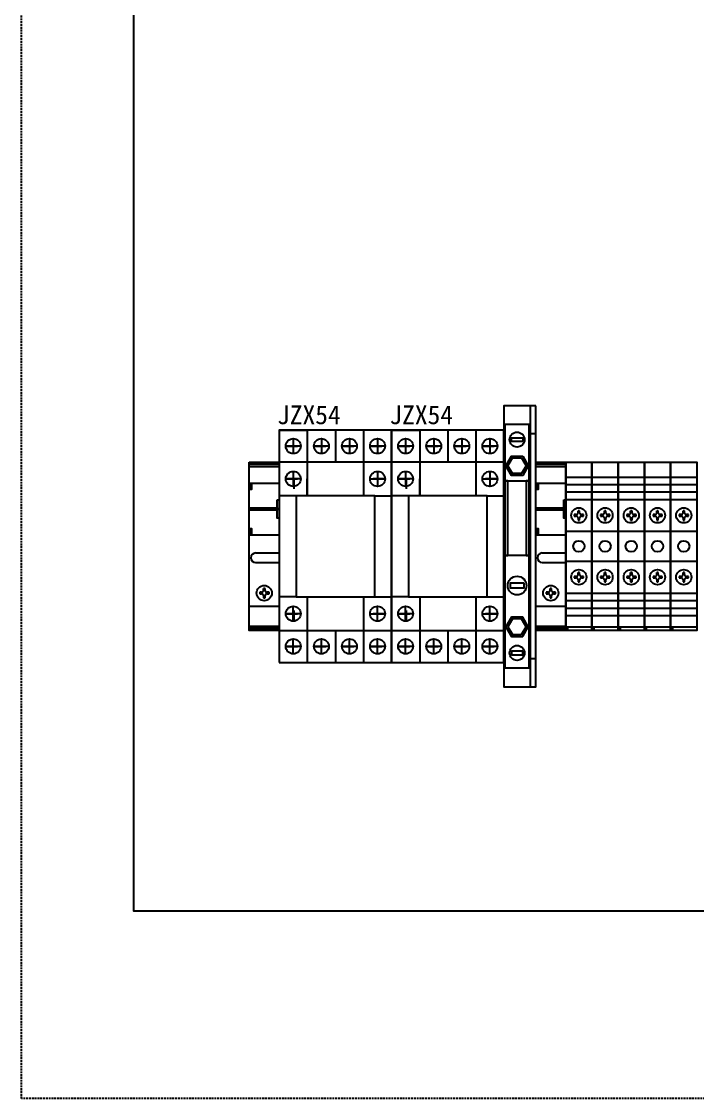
# Model space of a CAD drawing. Extents: x 379744 to 380144, y 357412 to 358012.
# Drawn here: x 379743.9 to 379924.4, y 357412.4 to 357700 of the extents above; entities that cross this region are included whole.
import ezdxf

# ---------------------------------------------------------------- set-up
doc = ezdxf.new("R2010")
doc.units = 0
doc.header["$MEASUREMENT"] = 0
for name, pattern in [('ACAD_ISO02W100', [15, 12, -3]), ('DASHED', [0.75, 0.5, -0.25]), ('HIDDEN2', [4.7625, 3.175, -1.5875])]:
    doc.linetypes.add(name, pattern=pattern)
for name, color, linetype in [('DRAW', 123, 'Continuous'), ('Layer1', 7, 'Continuous'), ('布置图', 30, 'Continuous'), ('文字', 3, 'Continuous'), ('柜体', 130, 'Continuous')]:
    doc.layers.add(name, color=color, linetype=linetype)

# ---------------------------------------------------------------- blocks, each defined once
blk = doc.blocks.new('952993967109435a0-8e13-4ef1-806c-1ce6bef9195f')
for points in [[(4.73, 137.5), (4.73, 138.1), (2.98, 138.1), (2.98, 137.5)], [(9.59, 130.65), (10.25, 130.65), (10.25, 138.1), (9.59, 138.1)], [(15.12, 138.1), (15.12, 137.5), (16.87, 137.5), (16.87, 138.1)], [(7.47, 130.65), (7.47, 130.1), (12.38, 130.1), (12.38, 130.65)], [(4.73, 61), (4.73, 61.6), (2.98, 61.6), (2.98, 61)], [(9.59, 54.15), (10.25, 54.15), (10.25, 61.6), (9.59, 61.6)], [(15.12, 61.6), (15.12, 61), (16.87, 61), (16.87, 61.6)], [(7.47, 54.15), (7.47, 53.6), (12.38, 53.6), (12.38, 54.15)]]:
    blk.add_hatch(color=7).paths.add_polyline_path(points)
at = {"color": 0}
for p, q in [((-21.94, 138.1), (-21.94, 130.1)), ((-21.34, 138.1), (-21.34, 130.1)), ((-16.05, 138.1), (-16.05, 130.1)), ((21.3, 138.1), (21.3, 130.1)), ((21.89, 138.1), (21.89, 130.1)), ((-4.38, 136.4), (-4.38, 130.1)), ((-1.81, 136.4), (-1.81, 130.1)), ((-21.94, 61.6), (-21.94, 53.6)), ((-21.34, 61.6), (-21.34, 53.6)), ((-16.05, 61.6), (-16.05, 53.6)), ((21.3, 61.6), (21.3, 53.6)), ((21.89, 61.6), (21.89, 53.6)), ((-4.38, 59.9), (-4.38, 53.6)), ((-1.81, 59.9), (-1.81, 53.6))]:
    blk.add_line(p, q, dxfattribs=at)
at = {"color": 1}
for p, q in [((-21.53, 53.1), (-22.53, 53.1)), ((-21.53, 53.6), (-21.53, 46.6)), ((-18.53, 53.6), (-18.53, 46.6)), ((-16.53, 53.6), (-16.53, 46.6)), ((-14.53, 53.6), (-14.53, 46.6)), ((-12.53, 53.6), (-12.53, 46.6)), ((-4.03, 53.6), (-4.03, 46.6)), ((3.97, 53.6), (3.97, 46.6)), ((12.47, 53.6), (12.47, 46.6)), ((14.47, 53.6), (14.47, 46.6)), ((16.47, 53.6), (16.47, 46.6)), ((18.47, 53.6), (18.47, 46.6))]:
    blk.add_line(p, q, dxfattribs=at)
at = {"color": 7}
for p, q in [((-21.53, 46.1), (-22.53, 46.1)), ((-21.53, 46.6), (-21.53, 39.6)), ((-18.53, 46.6), (-18.53, 39.6)), ((-16.53, 46.6), (-16.53, 39.6)), ((-14.53, 46.6), (-14.53, 39.6)), ((-12.53, 46.6), (-12.53, 39.6)), ((-4.03, 46.6), (-4.03, 39.6)), ((3.97, 46.6), (3.97, 39.6)), ((12.47, 46.6), (12.47, 39.6)), ((14.47, 46.6), (14.47, 39.6)), ((16.47, 46.6), (16.47, 39.6)), ((18.47, 46.6), (18.47, 39.6)), ((-21.53, 32.1), (-22.53, 32.1)), ((-21.53, 32.6), (-21.53, 25.6)), ((-18.53, 32.6), (-18.53, 25.6)), ((-16.53, 32.6), (-16.53, 25.6)), ((-14.53, 32.6), (-14.53, 25.6)), ((-12.53, 32.6), (-12.53, 25.6)), ((-4.03, 32.6), (-4.03, 25.6)), ((3.97, 32.6), (3.97, 25.6)), ((12.47, 32.6), (12.47, 25.6)), ((14.47, 32.6), (14.47, 25.6)), ((16.47, 32.6), (16.47, 25.6)), ((18.47, 32.6), (18.47, 25.6))]:
    blk.add_line(p, q, dxfattribs=at)
at = {"color": 4}
for p, q in [((-21.53, 39.1), (-22.53, 39.1)), ((-21.53, 39.6), (-21.53, 32.6)), ((-18.53, 39.6), (-18.53, 32.6)), ((-16.53, 39.6), (-16.53, 32.6)), ((-14.53, 39.6), (-14.53, 32.6)), ((-12.53, 39.6), (-12.53, 32.6)), ((-4.03, 39.6), (-4.03, 32.6)), ((3.97, 39.6), (3.97, 32.6)), ((12.47, 39.6), (12.47, 32.6)), ((14.47, 39.6), (14.47, 32.6)), ((16.47, 39.6), (16.47, 32.6)), ((18.47, 39.6), (18.47, 32.6))]:
    blk.add_line(p, q, dxfattribs=at)
at = {"color": 3}
for p, q in [((-21.53, 25.1), (-22.53, 25.1)), ((-21.53, 25.6), (-21.53, 18.59)), ((-18.53, 25.6), (-18.53, 18.59)), ((-16.53, 25.6), (-16.53, 18.59)), ((-14.53, 25.6), (-14.53, 18.59)), ((-12.53, 25.6), (-12.53, 18.59)), ((-4.03, 25.6), (-4.03, 18.59)), ((3.97, 25.6), (3.97, 18.59)), ((12.47, 25.6), (12.47, 18.59)), ((14.47, 25.6), (14.47, 18.59)), ((16.47, 25.6), (16.47, 18.59)), ((18.47, 25.6), (18.47, 18.59))]:
    blk.add_line(p, q, dxfattribs=at)
at = {"color": 0}
for points in [[(22.47, 138.1), (22.47, 130.1), (-22.53, 130.1), (-22.53, 138.1)], [(16.87, 138.1), (16.87, 130.1), (2.98, 130.1), (2.98, 138.1)], [(4.73, 138.1), (4.73, 137.5), (2.98, 137.5), (2.98, 138.1)], [(10.25, 138.1), (10.25, 130.65), (9.59, 130.65), (9.59, 138.1)], [(16.87, 138.1), (16.87, 137.5), (15.12, 137.5), (15.12, 138.1)], [(12.38, 130.65), (12.38, 130.1), (7.47, 130.1), (7.47, 130.65)], [(22.47, 61.6), (22.47, 53.6), (-22.53, 53.6), (-22.53, 61.6)], [(16.87, 61.6), (16.87, 53.6), (2.98, 53.6), (2.98, 61.6)], [(4.73, 61.6), (4.73, 61), (2.98, 61), (2.98, 61.6)], [(10.25, 61.6), (10.25, 54.15), (9.59, 54.15), (9.59, 61.6)], [(16.87, 61.6), (16.87, 61), (15.12, 61), (15.12, 61.6)], [(12.38, 54.15), (12.38, 53.6), (7.47, 53.6), (7.47, 54.15)]]:
    blk.add_lwpolyline(points, close=True, dxfattribs=at)
at = {"color": 1}
blk.add_lwpolyline([(22.47, 53.6), (22.47, 46.6), (-22.53, 46.6), (-22.53, 53.6)], close=True, dxfattribs=at)
at = {"color": 7}
for points in [[(22.47, 46.6), (22.47, 39.6), (-22.53, 39.6), (-22.53, 46.6)], [(22.47, 32.6), (22.47, 25.6), (-22.53, 25.6), (-22.53, 32.6)]]:
    blk.add_lwpolyline(points, close=True, dxfattribs=at)
at = {"color": 4}
blk.add_lwpolyline([(22.47, 39.6), (22.47, 32.6), (-22.53, 32.6), (-22.53, 39.6)], close=True, dxfattribs=at)
at = {"color": 3}
blk.add_lwpolyline([(22.47, 25.6), (22.47, 18.59), (-22.53, 18.59), (-22.53, 25.6)], close=True, dxfattribs=at)
at = {"color": 1}
blk.add_circle((-0.03, 50.1), 1.5, dxfattribs=at)
at = {"color": 7}
for centre in [(-0.03, 43.1), (-0.03, 29.1)]:
    blk.add_circle(centre, 1.5, dxfattribs=at)
at = {"color": 4}
blk.add_circle((-0.03, 36.1), 1.5, dxfattribs=at)
at = {"color": 3}
blk.add_circle((-0.03, 22.09), 1.5, dxfattribs=at)
at = {"color": 0}
for centre in [(-3.1, 136.4), (-3.1, 59.9)]:
    blk.add_arc(centre, 1.28, 0, 180, dxfattribs=at)
at = {"layer": 'DRAW', "color": 7, "ltscale": 0.3}
for points in [[(37.47, 61.6), (37.47, 70.1), (-37.53, 70.1), (-37.53, 61.6)], [(-2.53, 63.35), (-2.53, 69.85), (-32.53, 69.85), (-32.53, 63.35)], [(-24.13, 65.1), (-21.53, 63.6), (-18.93, 65.1), (-18.93, 68.1), (-21.53, 69.6), (-24.13, 68.1)], [(17.47, 69.05), (17.47, 69.85), (-2.53, 69.85), (-2.53, 69.05)], [(32.47, 63.35), (32.47, 69.85), (17.47, 69.85), (17.47, 63.35)], [(24.07, 65.1), (21.47, 63.6), (18.87, 65.1), (18.87, 68.1), (21.47, 69.6), (24.07, 68.1)], [(-28.03, 65.1), (-28.03, 68.1), (-29.03, 68.1), (-29.03, 65.1)], [(-23.63, 65.39), (-21.53, 64.18), (-19.43, 65.39), (-19.43, 67.81), (-21.53, 69.02), (-23.63, 67.81)], [(-9.9, 64.73), (-9.9, 68.48), (-11.15, 68.48), (-11.15, 64.73)], [(23.57, 65.39), (21.47, 64.18), (19.37, 65.39), (19.37, 67.81), (21.47, 69.02), (23.57, 67.81)], [(27.97, 65.1), (27.97, 68.1), (28.97, 68.1), (28.97, 65.1)], [(17.47, 63.35), (17.47, 64.15), (-2.53, 64.15), (-2.53, 63.35)], [(37.47, 61.6), (37.47, 63.1), (-37.53, 63.1), (-37.53, 61.6)], [(29.97, 61.6), (29.97, 63.1), (-30.03, 63.1), (-30.03, 61.6)]]:
    blk.add_lwpolyline(points, close=True, dxfattribs=at)
for centre, radius in [((-10.53, 66.6), 2.5), ((-28.53, 66.6), 2), ((28.47, 66.6), 2)]:
    blk.add_circle(centre, radius, dxfattribs=at)
at = {"layer": 'Layer1', "color": 7, "lineweight": -3, "ltscale": 50}
for centre in [(-12.53, 134.1), (-12.53, 57.6), (-8.28, 43.1), (8.22, 43.1), (-8.28, 29.1), (8.22, 29.1)]:
    blk.add_circle(centre, 2.03, dxfattribs=at)
at = {"layer": 'Layer1', "color": 1, "lineweight": -3, "ltscale": 50}
for centre in [(-8.28, 50.1), (8.22, 50.1)]:
    blk.add_circle(centre, 2.03, dxfattribs=at)
at = {"layer": 'Layer1', "color": 4, "lineweight": -3, "ltscale": 50}
for centre in [(-8.28, 36.1), (8.22, 36.1)]:
    blk.add_circle(centre, 2.03, dxfattribs=at)
at = {"layer": 'Layer1', "color": 3, "lineweight": -3, "ltscale": 50}
for centre in [(-8.28, 22.09), (8.22, 22.09)]:
    blk.add_circle(centre, 2.03, dxfattribs=at)
at = {"layer": '文字', "color": 7, "linetype": 'ACAD_ISO02W100'}
for p, q in [((-12.72, 135.31), (-12.72, 134.8)), ((-12.33, 135.31), (-12.72, 135.31)), ((-12.33, 134.8), (-12.33, 135.31)), ((-13.23, 134.29), (-13.78, 134.29)), ((-13.78, 134.29), (-13.78, 133.89)), ((-13.78, 133.89), (-13.23, 133.89)), ((-12.72, 133.39), (-12.72, 132.83)), ((-12.72, 132.83), (-12.33, 132.83)), ((-12.33, 132.83), (-12.33, 133.39)), ((-11.82, 134.29), (-11.3, 134.29)), ((-11.82, 133.89), (-11.3, 133.89)), ((-11.3, 133.89), (-11.3, 134.29)), ((-13.23, 57.79), (-13.78, 57.79)), ((-13.78, 57.79), (-13.78, 57.39)), ((-12.72, 58.81), (-12.72, 58.3)), ((-12.33, 58.81), (-12.72, 58.81)), ((-12.33, 58.3), (-12.33, 58.81)), ((-11.82, 57.79), (-11.3, 57.79)), ((-11.3, 57.39), (-11.3, 57.79)), ((-13.78, 57.39), (-13.23, 57.39)), ((-12.72, 56.89), (-12.72, 56.33)), ((-12.72, 56.33), (-12.33, 56.33)), ((-12.33, 56.33), (-12.33, 56.89)), ((-11.82, 57.39), (-11.3, 57.39)), ((-8.98, 43.29), (-9.53, 43.29)), ((-9.53, 43.29), (-9.53, 42.89)), ((-8.47, 44.3), (-8.47, 43.8)), ((-8.08, 44.3), (-8.47, 44.3)), ((-8.08, 43.8), (-8.08, 44.3)), ((-7.57, 43.29), (-7.05, 43.29)), ((-7.05, 42.89), (-7.05, 43.29)), ((7.52, 43.29), (6.97, 43.29)), ((6.97, 43.29), (6.97, 42.89)), ((8.03, 44.3), (8.03, 43.8)), ((8.42, 44.3), (8.03, 44.3)), ((8.42, 43.8), (8.42, 44.3)), ((8.93, 43.29), (9.45, 43.29)), ((9.45, 42.89), (9.45, 43.29)), ((-9.53, 42.89), (-8.98, 42.89)), ((-8.47, 42.38), (-8.47, 41.83)), ((-8.47, 41.83), (-8.08, 41.83)), ((-8.08, 41.83), (-8.08, 42.38)), ((-7.57, 42.89), (-7.05, 42.89)), ((6.97, 42.89), (7.52, 42.89)), ((8.03, 42.38), (8.03, 41.83)), ((8.03, 41.83), (8.42, 41.83)), ((8.42, 41.83), (8.42, 42.38)), ((8.93, 42.89), (9.45, 42.89)), ((-8.98, 29.28), (-9.53, 29.28)), ((-9.53, 29.28), (-9.53, 28.89)), ((-9.53, 28.89), (-8.98, 28.89)), ((-8.47, 30.3), (-8.47, 29.79)), ((-8.08, 30.3), (-8.47, 30.3)), ((-8.08, 29.79), (-8.08, 30.3)), ((-7.57, 29.28), (-7.05, 29.28)), ((-7.57, 28.89), (-7.05, 28.89)), ((-7.05, 28.89), (-7.05, 29.28)), ((7.52, 29.28), (6.97, 29.28)), ((6.97, 29.28), (6.97, 28.89)), ((6.97, 28.89), (7.52, 28.89)), ((8.03, 30.3), (8.03, 29.79)), ((8.42, 30.3), (8.03, 30.3)), ((8.42, 29.79), (8.42, 30.3)), ((8.93, 29.28), (9.45, 29.28)), ((8.93, 28.89), (9.45, 28.89)), ((9.45, 28.89), (9.45, 29.28)), ((-8.47, 28.38), (-8.47, 27.83)), ((-8.47, 27.83), (-8.08, 27.83)), ((-8.08, 27.83), (-8.08, 28.38)), ((8.03, 28.38), (8.03, 27.83)), ((8.03, 27.83), (8.42, 27.83)), ((8.42, 27.83), (8.42, 28.38))]:
    blk.add_line(p, q, dxfattribs=at)
at = {"layer": '文字', "color": 1, "linetype": 'ACAD_ISO02W100'}
for p, q in [((-8.98, 50.29), (-9.53, 50.29)), ((-9.53, 50.29), (-9.53, 49.89)), ((-9.53, 49.89), (-8.98, 49.89)), ((-8.47, 51.31), (-8.47, 50.8)), ((-8.08, 51.31), (-8.47, 51.31)), ((-8.47, 49.38), (-8.47, 48.83)), ((-8.08, 50.8), (-8.08, 51.31)), ((-8.08, 48.83), (-8.08, 49.38)), ((-7.57, 50.29), (-7.05, 50.29)), ((-7.57, 49.89), (-7.05, 49.89)), ((-7.05, 49.89), (-7.05, 50.29)), ((7.52, 50.29), (6.97, 50.29)), ((6.97, 50.29), (6.97, 49.89)), ((6.97, 49.89), (7.52, 49.89)), ((8.03, 51.31), (8.03, 50.8)), ((8.42, 51.31), (8.03, 51.31)), ((8.03, 49.38), (8.03, 48.83)), ((8.42, 50.8), (8.42, 51.31)), ((8.42, 48.83), (8.42, 49.38)), ((8.93, 50.29), (9.45, 50.29)), ((8.93, 49.89), (9.45, 49.89)), ((9.45, 49.89), (9.45, 50.29)), ((-8.47, 48.83), (-8.08, 48.83)), ((8.03, 48.83), (8.42, 48.83))]:
    blk.add_line(p, q, dxfattribs=at)
at = {"layer": '文字', "color": 4, "linetype": 'ACAD_ISO02W100'}
for p, q in [((-8.98, 36.28), (-9.53, 36.28)), ((-9.53, 36.28), (-9.53, 35.89)), ((-9.53, 35.89), (-8.98, 35.89)), ((-8.47, 37.3), (-8.47, 36.79)), ((-8.08, 37.3), (-8.47, 37.3)), ((-8.47, 35.38), (-8.47, 34.83)), ((-8.47, 34.83), (-8.08, 34.83)), ((-8.08, 36.79), (-8.08, 37.3)), ((-8.08, 34.83), (-8.08, 35.38)), ((-7.57, 36.28), (-7.05, 36.28)), ((-7.57, 35.89), (-7.05, 35.89)), ((-7.05, 35.89), (-7.05, 36.28)), ((7.52, 36.28), (6.97, 36.28)), ((6.97, 36.28), (6.97, 35.89)), ((6.97, 35.89), (7.52, 35.89)), ((8.03, 37.3), (8.03, 36.79)), ((8.42, 37.3), (8.03, 37.3)), ((8.03, 35.38), (8.03, 34.83)), ((8.03, 34.83), (8.42, 34.83)), ((8.42, 36.79), (8.42, 37.3)), ((8.42, 34.83), (8.42, 35.38)), ((8.93, 36.28), (9.45, 36.28)), ((8.93, 35.89), (9.45, 35.89)), ((9.45, 35.89), (9.45, 36.28))]:
    blk.add_line(p, q, dxfattribs=at)
at = {"layer": '文字', "color": 3, "linetype": 'ACAD_ISO02W100'}
for p, q in [((-8.47, 23.3), (-8.47, 22.79)), ((-8.08, 23.3), (-8.47, 23.3)), ((-8.08, 22.79), (-8.08, 23.3)), ((8.03, 23.3), (8.03, 22.79)), ((8.42, 23.3), (8.03, 23.3)), ((8.42, 22.79), (8.42, 23.3)), ((-8.98, 22.28), (-9.53, 22.28)), ((-9.53, 22.28), (-9.53, 21.89)), ((-9.53, 21.89), (-8.98, 21.89)), ((-8.47, 21.38), (-8.47, 20.83)), ((-8.47, 20.83), (-8.08, 20.83)), ((-8.08, 20.83), (-8.08, 21.38)), ((-7.57, 22.28), (-7.05, 22.28)), ((-7.57, 21.89), (-7.05, 21.89)), ((-7.05, 21.89), (-7.05, 22.28)), ((7.52, 22.28), (6.97, 22.28)), ((6.97, 22.28), (6.97, 21.89)), ((6.97, 21.89), (7.52, 21.89)), ((8.03, 21.38), (8.03, 20.83)), ((8.03, 20.83), (8.42, 20.83)), ((8.42, 20.83), (8.42, 21.38)), ((8.93, 22.28), (9.45, 22.28)), ((8.93, 21.89), (9.45, 21.89)), ((9.45, 21.89), (9.45, 22.28))]:
    blk.add_line(p, q, dxfattribs=at)
at = {"layer": '文字', "color": 7, "linetype": 'ACAD_ISO02W100'}
for centre, start, end in [((-13.23, 134.8), 270, 0), ((-13.23, 133.39), 0, 90), ((-11.82, 134.8), 180, 270), ((-11.82, 133.39), 90, 180), ((-13.23, 58.3), 270, 0), ((-11.82, 58.3), 180, 270), ((-13.23, 56.89), 0, 90), ((-11.82, 56.89), 90, 180), ((-8.98, 43.8), 270, 0), ((-7.57, 43.8), 180, 270), ((7.52, 43.8), 270, 0), ((8.93, 43.8), 180, 270), ((-8.98, 42.38), 0, 90), ((-7.57, 42.38), 90, 180), ((7.52, 42.38), 0, 90), ((8.93, 42.38), 90, 180), ((-8.98, 29.79), 270, 0), ((-8.98, 28.38), 0, 90), ((-7.57, 29.79), 180, 270), ((-7.57, 28.38), 90, 180), ((7.52, 29.79), 270, 0), ((7.52, 28.38), 0, 90), ((8.93, 29.79), 180, 270), ((8.93, 28.38), 90, 180)]:
    blk.add_arc(centre, 0.509, start, end, dxfattribs=at)
at = {"layer": '文字', "color": 1, "linetype": 'ACAD_ISO02W100'}
for centre, start, end in [((-8.98, 50.8), 270, 0), ((-8.98, 49.38), 0, 90), ((-7.57, 50.8), 180, 270), ((-7.57, 49.38), 90, 180), ((7.52, 50.8), 270, 0), ((7.52, 49.38), 0, 90), ((8.93, 50.8), 180, 270), ((8.93, 49.38), 90, 180)]:
    blk.add_arc(centre, 0.509, start, end, dxfattribs=at)
at = {"layer": '文字', "color": 4, "linetype": 'ACAD_ISO02W100'}
for centre, start, end in [((-8.98, 36.79), 270, 0), ((-8.98, 35.38), 0, 90), ((-7.57, 36.79), 180, 270), ((-7.57, 35.38), 90, 180), ((7.52, 36.79), 270, 0), ((7.52, 35.38), 0, 90), ((8.93, 36.79), 180, 270), ((8.93, 35.38), 90, 180)]:
    blk.add_arc(centre, 0.509, start, end, dxfattribs=at)
at = {"layer": '文字', "color": 3, "linetype": 'ACAD_ISO02W100'}
for centre, start, end in [((-8.98, 22.79), 270, 0), ((-8.98, 21.38), 0, 90), ((-7.57, 22.79), 180, 270), ((-7.57, 21.38), 90, 180), ((7.52, 22.79), 270, 0), ((7.52, 21.38), 0, 90), ((8.93, 22.79), 180, 270), ((8.93, 21.38), 90, 180)]:
    blk.add_arc(centre, 0.509, start, end, dxfattribs=at)
at = {"layer": '柜体', "color": 1}
for p, q in [((-13.53, 125.6), (-13.53, 130.1)), ((13.47, 125.6), (13.47, 130.1)), ((30.97, 130.1), (30.97, 122.6)), ((-20.03, 126.35), (-16.03, 126.35)), ((-13.53, 122.6), (-31.03, 122.6)), ((13.47, 122.6), (17.97, 122.6)), ((30.97, 122.6), (13.47, 122.6)), ((30.97, 115.1), (22.47, 115.1)), ((-13.53, 107.6), (-31.03, 107.6)), ((30.97, 107.6), (13.47, 107.6)), ((-20.03, 103.85), (-16.03, 103.85)), ((-13.53, 104.6), (-13.53, 100.1)), ((13.47, 104.6), (13.47, 100.1)), ((-13.53, 95.6), (-13.53, 100.1)), ((13.47, 95.6), (13.47, 100.1)), ((30.97, 100.1), (30.97, 92.6)), ((-20.03, 96.35), (-16.03, 96.35)), ((-13.53, 92.6), (-31.03, 92.6)), ((13.47, 92.6), (17.97, 92.6)), ((30.97, 92.6), (13.47, 92.6)), ((30.97, 85.1), (22.47, 85.1)), ((-13.53, 77.6), (-31.03, 77.6)), ((30.97, 77.6), (13.47, 77.6)), ((-20.03, 73.85), (-16.03, 73.85)), ((-13.53, 74.6), (-13.53, 70.1)), ((13.47, 74.6), (13.47, 70.1))]:
    blk.add_line(p, q, dxfattribs=at)
at = {"layer": '柜体', "color": 3}
for p, q in [((-26.78, 128.35), (-26.78, 125.2)), ((-26.78, 124.35), (-26.78, 128.35)), ((-18.03, 124.35), (-18.03, 128.35)), ((-18.03, 128.35), (-18.03, 125.2)), ((17.97, 128.35), (17.97, 125.2)), ((17.97, 124.35), (17.97, 128.35)), ((26.72, 124.35), (26.72, 128.35)), ((26.72, 128.35), (26.72, 125.2)), ((-28.78, 126.35), (-24.78, 126.35)), ((19.97, 126.35), (15.97, 126.35)), ((28.72, 126.35), (24.72, 126.35)), ((-26.78, 116.85), (-26.78, 120.85)), ((-26.78, 120.85), (-26.78, 117.7)), ((26.72, 120.85), (26.72, 117.7)), ((26.72, 116.85), (26.72, 120.85)), ((-28.78, 118.85), (-24.78, 118.85)), ((28.72, 118.85), (24.72, 118.85)), ((-22.53, 115.1), (-31.03, 115.1)), ((-26.78, 113.35), (-26.78, 110.2)), ((-26.78, 109.35), (-26.78, 113.35)), ((26.72, 109.35), (26.72, 113.35)), ((26.72, 113.35), (26.72, 110.2)), ((-28.78, 111.35), (-24.78, 111.35)), ((28.72, 111.35), (24.72, 111.35)), ((-28.78, 103.85), (-24.78, 103.85)), ((-26.78, 101.85), (-26.78, 105.85)), ((-26.78, 105.85), (-26.78, 102.7)), ((-18.03, 105.85), (-18.03, 101.85)), ((-18.03, 101.85), (-18.03, 105)), ((19.97, 103.85), (15.97, 103.85)), ((17.97, 105.85), (17.97, 101.85)), ((17.97, 101.85), (17.97, 105)), ((28.72, 103.85), (24.72, 103.85)), ((26.72, 105.85), (26.72, 102.7)), ((26.72, 101.85), (26.72, 105.85)), ((-26.78, 98.35), (-26.78, 95.2)), ((-26.78, 94.35), (-26.78, 98.35)), ((-18.03, 94.35), (-18.03, 98.35)), ((-18.03, 98.35), (-18.03, 95.2)), ((17.97, 98.35), (17.97, 95.2)), ((17.97, 94.35), (17.97, 98.35)), ((26.72, 94.35), (26.72, 98.35)), ((26.72, 98.35), (26.72, 95.2)), ((-28.78, 96.35), (-24.78, 96.35)), ((19.97, 96.35), (15.97, 96.35)), ((28.72, 96.35), (24.72, 96.35)), ((-26.78, 86.85), (-26.78, 90.85)), ((-26.78, 90.85), (-26.78, 87.7)), ((26.72, 90.85), (26.72, 87.7)), ((26.72, 86.85), (26.72, 90.85)), ((-28.78, 88.85), (-24.78, 88.85)), ((28.72, 88.85), (24.72, 88.85)), ((-22.53, 85.1), (-31.03, 85.1)), ((-28.78, 81.35), (-24.78, 81.35)), ((-26.78, 83.35), (-26.78, 80.2)), ((-26.78, 79.35), (-26.78, 83.35)), ((28.72, 81.35), (24.72, 81.35)), ((26.72, 79.35), (26.72, 83.35)), ((26.72, 83.35), (26.72, 80.2)), ((-26.78, 71.85), (-26.78, 75.85)), ((-26.78, 75.85), (-26.78, 72.7)), ((-18.03, 75.85), (-18.03, 71.85)), ((-18.03, 71.85), (-18.03, 75)), ((17.97, 75.85), (17.97, 71.85)), ((17.97, 71.85), (17.97, 75)), ((26.72, 75.85), (26.72, 72.7)), ((26.72, 71.85), (26.72, 75.85)), ((-28.78, 73.85), (-24.78, 73.85)), ((19.97, 73.85), (15.97, 73.85)), ((28.72, 73.85), (24.72, 73.85))]:
    blk.add_line(p, q, dxfattribs=at)
at = {"layer": '柜体'}
for p, q in [((-17.19, 126.2), (-19.67, 126.2)), ((17.76, 126.2), (15.28, 126.2)), ((-17.19, 96.2), (-19.67, 96.2)), ((17.76, 96.2), (15.28, 96.2))]:
    blk.add_line(p, q, dxfattribs=at)
at = {"layer": '柜体', "color": 1}
for points in [[(-31.03, 130.1), (-31.03, 100.1), (30.97, 100.1), (30.97, 130.1)], [(-22.53, 130.1), (-22.53, 100.1), (22.47, 100.1), (22.47, 130.1)], [(-31.03, 100.1), (-31.03, 70.1), (30.97, 70.1), (30.97, 100.1)], [(-22.53, 100.1), (-22.53, 70.1), (22.47, 70.1), (22.47, 100.1)]]:
    blk.add_lwpolyline(points, close=True, dxfattribs=at)
at = {"layer": '柜体', "color": 3}
for points in [[(-13.53, 125.6), (-13.53, 104.6), (13.47, 104.6), (13.47, 125.6)], [(-13.53, 95.6), (-13.53, 74.6), (13.47, 74.6), (13.47, 95.6)]]:
    blk.add_lwpolyline(points, close=True, dxfattribs=at)
for centre in [(-26.78, 126.35), (17.97, 126.35), (26.72, 126.35), (-26.78, 118.85), (26.72, 118.85), (-26.78, 111.35), (26.72, 111.35), (-26.78, 103.85), (17.97, 103.85), (26.72, 103.85), (-26.78, 96.35), (17.97, 96.35), (26.72, 96.35), (-26.78, 88.85), (26.72, 88.85), (-26.78, 81.35), (26.72, 81.35), (-26.78, 73.85), (17.97, 73.85), (26.72, 73.85)]:
    blk.add_circle(centre, 2, dxfattribs=at)
at = {"layer": '柜体', "color": 1}
for centre in [(-18.03, 126.35), (-18.03, 103.85), (-18.03, 96.35), (-18.03, 73.85)]:
    blk.add_circle(centre, 2, dxfattribs=at)
at = {"layer": '柜体', "color": 3, "linetype": 'HIDDEN2'}
for p in [(32.58, 130.69), (32.58, 100.69)]:
    blk.add_text('JZX54', height=5, rotation=270, dxfattribs=at).set_placement(p)

msp = doc.modelspace()

# ---------------------------------------------------------------- linework, layer by layer
at = {"color": 2}
msp.add_lwpolyline([(379773.91, 357962.38), (380113.91, 357962.38), (380113.91, 357462.38), (379773.91, 357462.38)], close=True, dxfattribs=at)
at = {"layer": '布置图', "linetype": 'DASHED'}
msp.add_lwpolyline([(379743.91, 358012.38), (380143.91, 358012.38), (380143.91, 357412.38), (379743.91, 357412.38)], close=True, dxfattribs=at)

# ---------------------------------------------------------------- block references
at = {"rotation": 90}
msp.add_blockref('952993967109435a0-8e13-4ef1-806c-1ce6bef9195f', (379942.81, 357559.91), dxfattribs=at)

doc.saveas('drawing.dxf')
